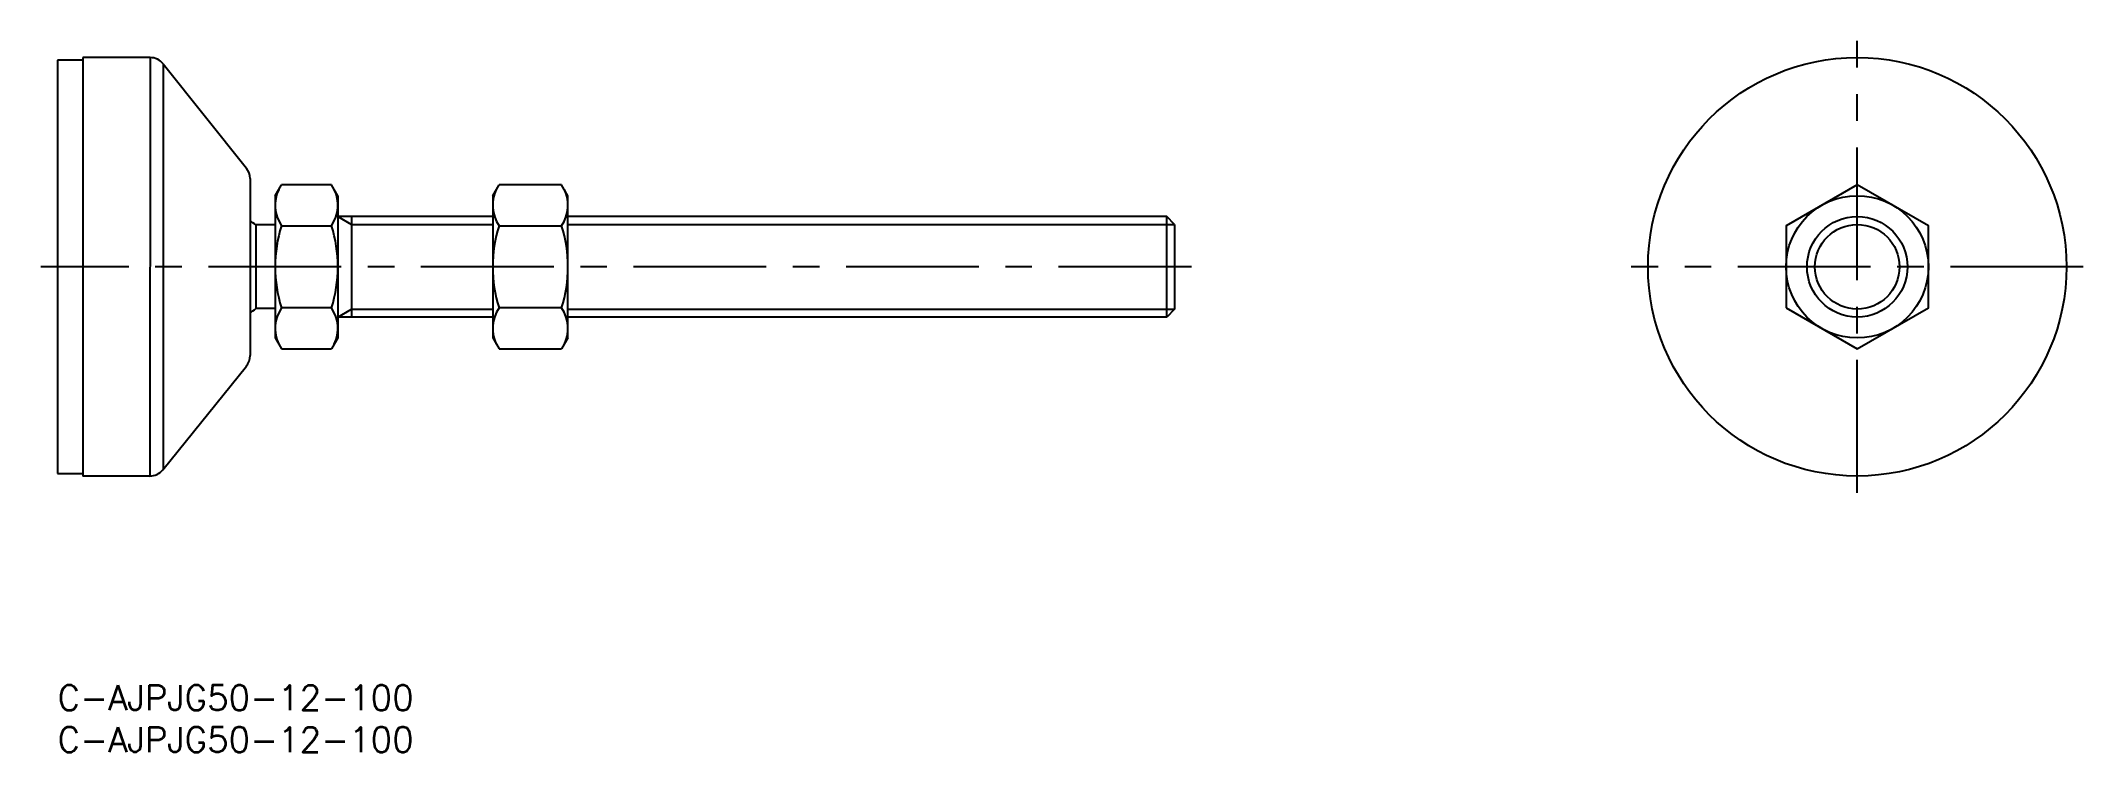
# Model space of a CAD drawing. Extents: x -2 to 242, y -8 to 77.
import ezdxf

# ---------------------------------------------------------------- set-up
doc = ezdxf.new("R2010")
doc.units = 0
doc.header["$LTSCALE"] = 0.5
doc.linetypes.add('CENTER', pattern=[50.8, 31.75, -6.35, 6.35, -6.35])
doc.layers.get('0').update_dxf_attribs({"linetype": 'CONTINUOUS'})
doc.layers.add('CENTER', color=1, linetype='CENTER')
doc.styles.get("Standard").update_dxf_attribs({"font": 'txt.shx', "height": 3, "bigfont": 'bigfont.shx'})

# ---------------------------------------------------------------- blocks, each defined once
blk = doc.blocks.new('*U12')
at = {"color": 7, "linetype": 'CONTINUOUS'}
blk.add_text('C-AJPJG50-12-100', height=3, dxfattribs=at).set_placement((0, -3))
blk = doc.blocks.new('*U13')
at = {"color": 7, "linetype": 'CONTINUOUS'}
blk.add_text('C-AJPJG50-12-100', height=3, dxfattribs=at).set_placement((0, -8))

msp = doc.modelspace()

# ---------------------------------------------------------------- linework, layer by layer
at = {"color": 7, "linetype": 'CONTINUOUS'}
for p, q in [((3, 74.68), (0, 74.68)), ((0, 74.68), (0, 25.3)), ((3, 74.99), (3, 24.99)), ((11.06, 74.99), (3, 74.99)), ((11.06, 74.99), (11.02, 24.99)), ((12.62, 74.24), (22.56, 61.79)), ((12.62, 74.24), (12.62, 25.78)), ((23, 60.54), (23, 39.38)), ((26, 58.49), (26.76, 59.8)), ((32.74, 59.8), (26.76, 59.8)), ((33.5, 58.49), (32.74, 59.8)), ((52, 58.49), (52.76, 59.8)), ((60.24, 59.8), (52.76, 59.8)), ((61, 58.49), (60.24, 59.8)), ((26, 58.49), (26, 41.49)), ((33.5, 58.49), (33.5, 41.49)), ((52, 58.49), (52, 41.49)), ((61, 41.49), (61, 58.49)), ((61, 41.49), (61, 58.49)), ((26, 54.99), (23.69, 54.99)), ((23.69, 54.99), (23.69, 44.99)), ((26.76, 54.9), (32.74, 54.9)), ((52, 55.99), (33.5, 55.99)), ((35.14, 55.99), (35.14, 43.99)), ((52.76, 54.9), (60.24, 54.9)), ((132.55, 55.99), (61, 55.99)), ((132.55, 43.99), (132.55, 55.99)), ((133.5, 55.04), (132.55, 55.99)), ((133.5, 55.04), (133.5, 44.93)), ((26, 44.99), (23.69, 44.99)), ((32.74, 45.08), (26.76, 45.08)), ((52, 43.99), (33.5, 43.99)), ((60.24, 45.08), (52.76, 45.08)), ((132.55, 43.99), (61, 43.99)), ((133.5, 44.93), (132.55, 43.99)), ((26, 41.49), (26.76, 40.17)), ((26.76, 40.17), (32.74, 40.17)), ((33.5, 41.49), (32.74, 40.17)), ((52, 41.49), (52.76, 40.17)), ((52.76, 40.17), (60.24, 40.17)), ((61, 41.49), (60.24, 40.17)), ((12.58, 25.73), (22.56, 38.12)), ((0, 25.3), (3, 25.3)), ((11.02, 24.99), (3, 24.99))]:
    msp.add_line(p, q, dxfattribs=at)
at = {"color": 3, "linetype": 'CONTINUOUS'}
for p, q in [((33.5, 55.99), (35.14, 55.04)), ((35.14, 55.04), (52, 55.04)), ((61, 55.04), (133.5, 55.04)), ((33.5, 43.99), (35.14, 44.93)), ((35.14, 44.93), (52, 44.93)), ((61, 44.93), (133.5, 44.93))]:
    msp.add_line(p, q, dxfattribs=at)
at = {"color": 7, "linetype": 'CONTINUOUS'}
msp.add_lwpolyline([(206.58, 45.08), (215.08, 40.17), (223.58, 45.08), (223.58, 54.9), (215.08, 59.8), (206.58, 54.9)], close=True, dxfattribs=at)
for radius in [25, 8.5, 6]:
    msp.add_circle((215.08, 49.99), radius, dxfattribs=at)
at = {"color": 3, "linetype": 'CONTINUOUS'}
msp.add_circle((215.08, 49.99), 5.05, dxfattribs=at)
at = {"color": 7, "linetype": 'CONTINUOUS'}
for centre, radius, start, end in [((11.06, 72.99), 2, 38.6131, 89.9986), ((21, 60.54), 2, 0, 38.6126), ((30.34, 57.35), 4.34, 154.3842, 214.3842), ((29.16, 57.35), 4.34, 325.6158, 25.6158), ((56.34, 57.35), 4.34, 154.3842, 214.3842), ((56.66, 57.35), 4.34, 325.6158, 25.6158), ((19.44, 49.99), 6.56, 49.6324, 57.1217), ((42.24, 49.99), 16.24, 162.412, 197.588), ((17.26, 49.99), 16.24, 342.412, 17.588), ((68.24, 49.99), 16.24, 162.412, 197.588), ((44.76, 49.99), 16.24, 342.412, 17.588), ((19.44, 49.99), 6.56, 302.8783, 310.3676), ((30.34, 42.63), 4.34, 145.6158, 205.6158), ((29.16, 42.63), 4.34, 334.3842, 34.3842), ((56.34, 42.63), 4.34, 145.6158, 205.6158), ((56.66, 42.63), 4.34, 334.3842, 34.3842), ((21, 39.38), 2, 321.1569, 0), ((11.02, 26.99), 2, 270, 321.1569)]:
    msp.add_arc(centre, radius, start, end, dxfattribs=at)
at = {"layer": 'CENTER', "color": 1, "linetype": 'CENTER'}
for p, q in [((215.08, 22.99), (215.08, 76.99)), ((135.5, 49.99), (-2, 49.99)), ((242.08, 49.99), (188.08, 49.99))]:
    msp.add_line(p, q, dxfattribs=at)

# ---------------------------------------------------------------- block references
at = {"color": 7, "linetype": 'CONTINUOUS'}
for name in ['*U12', '*U13']:
    msp.add_blockref(name, (0, 0), dxfattribs=at)

doc.saveas('drawing.dxf')
